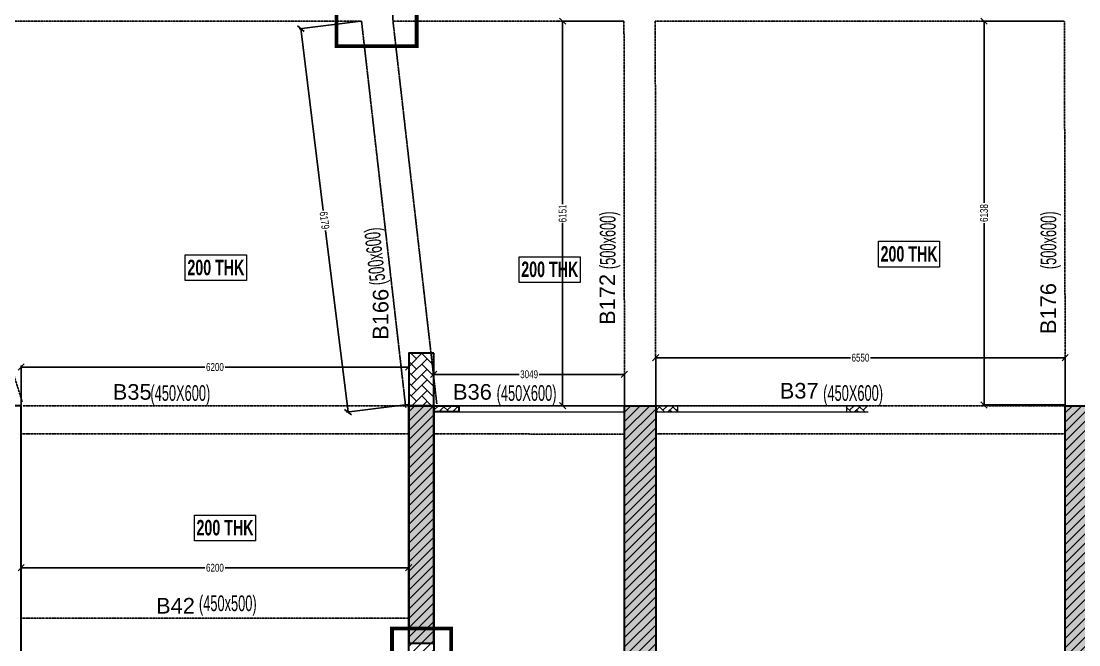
# Model space of a CAD drawing. Header units: millimetres. Extents: x 18542 to 87256, y 14692 to 73451.
# Drawn here: x 51640 to 68558, y 43586 to 53562 of the extents above; entities that cross this region are included whole.
import ezdxf
from ezdxf.enums import TextEntityAlignment as Align

# ---------------------------------------------------------------- set-up
doc = ezdxf.new("R2010")
doc.units = ezdxf.units.MM
doc.linetypes.add('HIDDEN', pattern=[0.375, 0.25, -0.125])
for name, color, linetype, lineweight in [('A-FLOR-IDEN', 11, 'Continuous', 9), ('S-BEAM-IDEN', 2, 'Continuous', 9), ('S-COLS', 5, 'Continuous', 35), ('S-WALL', 4, 'Continuous', 18)]:
    doc.layers.add(name, color=color, linetype=linetype, lineweight=lineweight)
for name, color, linetype in [('Beam Nos', 7, 'Continuous'), ('changes', 7, 'Continuous'), ('S-BEAM', 7, 'Continuous'), ('S-COL HATCH', 9, 'Continuous'), ('S-DIM', 7, 'Continuous')]:
    doc.layers.add(name, color=color, linetype=linetype)
doc.styles.add('SC-BBS1', font='SansSerif')
doc.styles.add('sobha.sed', font='swisscl.ttf')
doc.styles.add('Swis721 LtCn BT', font='swisscl.ttf', dxfattribs={"width": 0.9, "height": 233.355162})
doc.styles.add('Swis721 LtCn BT_B', font='', dxfattribs={"width": 0.9, "height": 246.918336})
doc.styles.get('Swis721 LtCn BT_B').set_extended_font_data('Swis721 LtCn BT', bold=True)
doc.dimstyles.new('S-50', dxfattribs={"dimscale": 50, "dimtxt": 2.5, "dimasz": 2, "dimexe": 0.5, "dimexo": 0.25, "dimgap": 0.25, "dimtad": 0, "dimdec": 0, "dimrnd": 0.0005, "dimzin": 0, "dimdsep": 46, "dimtxsty": 'sobha.sed', "dimblk": 'OBLIQUE', "dimcen": 0.09, "dimclrd": 8, "dimclre": 8, "dimclrt": 6, "dimadec": 0, "dimazin": 0, "dimtfac": 1, "dimtdec": 0, "dimtofl": 0, "dimtmove": 2, "dimatfit": 3, "dimfxl": 0.18, "dimtolj": 1, "dimtzin": 0, "dimlwd": -1, "dimlwe": -1, "dimarcsym": 0})
pattern_1 = [(45, (-31699446.87, 20890861.25), (-75.1300955, 75.1300955), [])]
pattern_2 = [(45, (-15037.47, -17858.63), (0, 107.76307), [228.6, -76.2]), (135, (-14983.584, -17804.75), (7e-15, 107.76307), [228.6, -76.2])]

# ---------------------------------------------------------------- blocks, each defined once
blk = doc.blocks.new('A$Cd226b1b4')
at = {"layer": 'S-COL HATCH', "transparency": 33554687}
h = blk.add_hatch(dxfattribs=at)
h.set_pattern_fill('ANSI31', color=256, scale=850)
h.set_pattern_definition(pattern_1)
h.paths.add_polyline_path([(35305, 10925), (32805, 10925), (32805, 12035), (30125, 12035), (30125, 14675), (31675, 14675), (31675, 15075), (30125, 15075), (30125, 21925), (29725, 21925), (29725, 10525), (35305, 10525)])
h = blk.add_hatch(dxfattribs=at)
h.set_pattern_fill('ANSI31', color=256, scale=850)
h.set_pattern_definition(pattern_1)
h.paths.add_polyline_path([(30125, 12035), (30125, 14675), (31675, 14675), (31675, 15075), (30125, 15075), (30125, 21925), (29725, 21925), (29725, 12035)])
h = blk.add_hatch(dxfattribs=at)
h.set_pattern_fill('ANSI31', color=256, scale=850)
h.set_pattern_definition(pattern_1)
h.paths.add_polyline_path([(33675, 13385), (33175, 13385), (33175, 21925), (33675, 21925)])
h = blk.add_hatch(dxfattribs=at)
h.set_pattern_fill('ANSI31', color=256, scale=850)
h.set_pattern_definition(pattern_1)
h.paths.add_polyline_path([(40725, 12225), (40225, 12225), (40225, 21925), (40725, 21925)])
at = {"layer": 'S-COLS', "elevation": 0}
for points in [[(23525, 10525), (23525, 21925), (23125, 21925), (23125, 15075), (21575, 15075), (21575, 14675), (23125, 14675), (23125, 12035), (20445, 12035), (20445, 10925), (17945, 10925), (17945, 13585), (17545, 13585), (17545, 10525), (23525, 10525)], [(29725, 10525), (29725, 21925), (30125, 21925), (30125, 15075), (31675, 15075), (31675, 14675), (30125, 14675), (30125, 12035), (32805, 12035), (32805, 10925), (35305, 10925), (35305, 13585), (35705, 13585), (35705, 10525), (29725, 10525)]]:
    blk.add_lwpolyline(points, dxfattribs=at)
for points in [[(33675, 13385), (33175, 13385), (33175, 21925), (33675, 21925)], [(40725, 12225), (40225, 12225), (40225, 21925), (40725, 21925)]]:
    blk.add_lwpolyline(points, close=True, dxfattribs=at)
blk = doc.blocks.new('A$Cbe320e20')
at = {"layer": 'S-COL HATCH'}
h = blk.add_hatch(dxfattribs=at)
h.set_pattern_fill('AR-HBONE', color=256, scale=30)
h.set_pattern_definition([(45, (-31802317.5, 20729084.55), (0, 169.7056275), [360, -120]), (135, (-31802232.65, 20729169.4), (1e-14, 169.7056275), [360, -120])])
h.paths.add_polyline_path([(21854, 17040), (22254, 17040), (22254, 16206), (22254, 16206), (21854, 16206)])
at = {"layer": 'S-COL HATCH', "transparency": 33554687}
h = blk.add_hatch(color=256, dxfattribs=at)
h.dxf.hatch_style = 1
h.paths.add_polyline_path([(22254, 16206), (21854, 16206), (21854, 12400), (22254, 12400)])
h = blk.add_hatch(color=256, dxfattribs=at)
h.dxf.hatch_style = 1
h.paths.add_polyline_path([(25804, 16200), (25304, 16200), (25304, 11650), (25804, 11650)])
h = blk.add_hatch(color=256, dxfattribs=at)
h.dxf.hatch_style = 1
h.paths.add_polyline_path([(32854, 16200), (32354, 16200), (32354, 6500), (32854, 6500)])
at = {"layer": 'S-WALL'}
h = blk.add_hatch(dxfattribs=at)
h.set_pattern_fill('FP_1', color=1, style=0, pattern_type=2)
h.set_pattern_definition(pattern_2)
h.paths.add_polyline_path([(22254, 16100), (22254, 16200), (22654, 16200), (22654, 16100)])
h = blk.add_hatch(dxfattribs=at)
h.set_pattern_fill('FP_1', color=1, style=0, pattern_type=2)
h.set_pattern_definition(pattern_2)
h.paths.add_polyline_path([(22254, 16100), (22254, 16200), (22654, 16200), (22654, 16100)])
h = blk.add_hatch(dxfattribs=at)
h.set_pattern_fill('FP_1', color=1, style=0, pattern_type=2)
h.set_pattern_definition(pattern_2)
h.paths.add_polyline_path([(25804, 16100), (25804, 16200), (26154, 16200), (26154, 16100)])
h = blk.add_hatch(dxfattribs=at)
h.set_pattern_fill('FP_1', color=1, style=0, pattern_type=2)
h.set_pattern_definition(pattern_2)
h.paths.add_polyline_path([(25804, 16100), (25804, 16200), (26154, 16200), (26154, 16100)])
h = blk.add_hatch(dxfattribs=at)
h.set_pattern_fill('FP_1', color=1, style=0, pattern_type=2)
h.set_pattern_definition([(45, (-18086.774, -17858.63), (0, 107.76307), [228.6, -76.2]), (135, (-18032.89, -17804.745), (7e-15, 107.76307), [228.6, -76.2])])
h.paths.add_polyline_path([(28853, 16100), (28853, 16200), (29203, 16200), (29203, 16100)])
at = {"layer": 'changes'}
blk.add_line((22254, 16206), (21854, 16206), dxfattribs=at)
at = {"layer": 'S-COLS'}
for points in [[(22254, 17040), (21854, 17040), (21854, 12400), (22254, 12400)], [(25804, 11650), (25304, 11650), (25304, 16200), (25804, 16200)]]:
    blk.add_lwpolyline(points, close=True, dxfattribs=at)
at = {"layer": 'S-COLS', "elevation": 0}
blk.add_lwpolyline([(32854, 6500), (32354, 6500), (32354, 16200), (32854, 16200)], close=True, dxfattribs=at)
at = {"layer": 'S-WALL', "lineweight": 35}
for p, q in [((22254, 16200), (22654, 16200)), ((22654, 16100), (22254, 16100)), ((22654, 16200), (22654, 16100)), ((32354, 16200), (33204, 16200))]:
    blk.add_line(p, q, dxfattribs=at)
at = {"layer": 'S-WALL', "color": 7}
for p, q in [((25304, 16200), (22654, 16200)), ((22654, 16100), (25304, 16100)), ((25304, 16200), (26154, 16200)), ((25804, 16100), (29204, 16100)), ((29204, 16200), (26154, 16200)), ((26154, 16200), (26154, 16100)), ((28854, 16200), (28854, 16100))]:
    blk.add_line(p, q, dxfattribs=at)
blk = doc.blocks.new('_OBLIQUE')
at = {"color": 0, "linetype": 'ByBlock'}
blk.add_line((-0.5, -0.5), (0.5, 0.5), dxfattribs=at)
blk = doc.blocks.new('*D276')
at = {"layer": 'Defpoints', "color": 0, "transparency": 16777216}
for p in [(57588, 54641), (57588, 53562), (71084, 53562, 0)]:
    blk.add_point(p, dxfattribs=at)
at = {"layer": 'S-DIM', "color": 8, "transparency": 16777216}
for p, q in [((57588, 53574), (57588, 54666)), ((71084, 53574), (71084, 54666)), ((57588, 54641), (64138, 54641)), ((71084, 54641), (64535, 54641))]:
    blk.add_line(p, q, dxfattribs=at)
at = {"layer": 'S-DIM', "color": 8, "transparency": 16777216, "xscale": 100, "yscale": 100, "zscale": 100, "rotation": 180}
blk.add_blockref('_OBLIQUE', (57588, 54641), dxfattribs=at)
at = {"layer": 'S-DIM', "color": 8, "transparency": 16777216, "xscale": 100, "yscale": 100, "zscale": 100}
blk.add_blockref('_OBLIQUE', (71084, 54641), dxfattribs=at)
at = {"layer": 'S-DIM', "color": 6, "transparency": 16777216, "insert": (64336, 54641), "char_height": 125, "attachment_point": 5, "style": 'sobha.sed'}
blk.add_mtext('\\A1;13496', dxfattribs=at)
blk = doc.blocks.new('*D280')
at = {"layer": 'Defpoints', "color": 0, "transparency": 16777216}
for p in [(57840, 48029), (51640, 47411), (57840, 47417)]:
    blk.add_point(p, dxfattribs=at)
at = {"layer": 'S-DIM', "color": 8, "transparency": 16777216}
for p, q in [((51640, 47424), (51640, 48054)), ((57840, 47429), (57840, 48054)), ((51640, 48029), (54579, 48029)), ((57840, 48029), (54901, 48029))]:
    blk.add_line(p, q, dxfattribs=at)
at = {"layer": 'S-DIM', "color": 8, "transparency": 16777216, "xscale": 100, "yscale": 100, "zscale": 100, "rotation": 180}
blk.add_blockref('_OBLIQUE', (51640, 48029), dxfattribs=at)
at = {"layer": 'S-DIM', "color": 8, "transparency": 16777216, "xscale": 100, "yscale": 100, "zscale": 100}
blk.add_blockref('_OBLIQUE', (57840, 48029), dxfattribs=at)
at = {"layer": 'S-DIM', "color": 6, "transparency": 16777216, "insert": (54740, 48029), "char_height": 125, "attachment_point": 5, "style": 'sobha.sed'}
blk.add_mtext('\\A1;6200', dxfattribs=at)
blk = doc.blocks.new('*D281')
at = {"layer": 'Defpoints', "color": 0, "transparency": 16777216}
for p in [(61290, 47913), (58240, 47417), (61290, 47411)]:
    blk.add_point(p, dxfattribs=at)
at = {"layer": 'S-DIM', "color": 8, "transparency": 16777216}
for p, q in [((58240, 47429), (58240, 47938)), ((58240, 47913), (59604, 47913)), ((61290, 47913), (59926, 47913)), ((61290, 47423), (61290, 47938))]:
    blk.add_line(p, q, dxfattribs=at)
at = {"layer": 'S-DIM', "color": 8, "transparency": 16777216, "xscale": 100, "yscale": 100, "zscale": 100, "rotation": 180}
blk.add_blockref('_OBLIQUE', (58240, 47913), dxfattribs=at)
at = {"layer": 'S-DIM', "color": 8, "transparency": 16777216, "xscale": 100, "yscale": 100, "zscale": 100}
blk.add_blockref('_OBLIQUE', (61290, 47913), dxfattribs=at)
at = {"layer": 'S-DIM', "color": 6, "transparency": 16777216, "insert": (59765, 47913), "char_height": 125, "attachment_point": 5, "style": 'sobha.sed'}
blk.add_mtext('\\A1;3049', dxfattribs=at)
blk = doc.blocks.new('*D282')
at = {"layer": 'Defpoints', "color": 0, "transparency": 16777216}
for p in [(68340, 48179), (61790, 47412), (68340, 47412, 0)]:
    blk.add_point(p, dxfattribs=at)
at = {"layer": 'S-DIM', "color": 8, "transparency": 16777216}
for p, q in [((61790, 47424), (61790, 48204)), ((61790, 48179), (64904, 48179)), ((68340, 48179), (65226, 48179)), ((68340, 47424), (68340, 48204))]:
    blk.add_line(p, q, dxfattribs=at)
at = {"layer": 'S-DIM', "color": 8, "transparency": 16777216, "xscale": 100, "yscale": 100, "zscale": 100, "rotation": 180}
blk.add_blockref('_OBLIQUE', (61790, 48179), dxfattribs=at)
at = {"layer": 'S-DIM', "color": 8, "transparency": 16777216, "xscale": 100, "yscale": 100, "zscale": 100}
blk.add_blockref('_OBLIQUE', (68340, 48179), dxfattribs=at)
at = {"layer": 'S-DIM', "color": 6, "transparency": 16777216, "insert": (65065, 48179), "char_height": 125, "attachment_point": 5, "style": 'sobha.sed'}
blk.add_mtext('\\A1;6550', dxfattribs=at)
blk = doc.blocks.new('*D360')
at = {"layer": 'Defpoints', "color": 0, "transparency": 16777216}
for p in [(57840, 44819), (51640, 44012), (57840, 44012)]:
    blk.add_point(p, dxfattribs=at)
at = {"layer": 'S-DIM', "color": 8, "transparency": 16777216}
for p, q in [((51640, 44024), (51640, 44844)), ((57840, 44024), (57840, 44844)), ((51640, 44819), (54579, 44819)), ((57840, 44819), (54901, 44819))]:
    blk.add_line(p, q, dxfattribs=at)
at = {"layer": 'S-DIM', "color": 8, "transparency": 16777216, "xscale": 100, "yscale": 100, "zscale": 100, "rotation": 180}
blk.add_blockref('_OBLIQUE', (51640, 44819), dxfattribs=at)
at = {"layer": 'S-DIM', "color": 8, "transparency": 16777216, "xscale": 100, "yscale": 100, "zscale": 100}
blk.add_blockref('_OBLIQUE', (57840, 44819), dxfattribs=at)
at = {"layer": 'S-DIM', "color": 6, "transparency": 16777216, "insert": (54740, 44819), "char_height": 125, "attachment_point": 5, "style": 'sobha.sed'}
blk.add_mtext('\\A1;6200', dxfattribs=at)
blk = doc.blocks.new('*D396')
at = {"layer": 'Defpoints', "color": 0, "transparency": 16777216}
for p in [(57085, 53562), (57840, 47429), (56870, 47309)]:
    blk.add_point(p, dxfattribs=at)
at = {"layer": 'S-DIM', "color": 8, "transparency": 16777216}
for p, q in [((57072, 53560), (56089, 53439)), ((56114, 53442), (56472, 50536)), ((56870, 47309), (56511, 50216)), ((57828, 47428), (56845, 47306))]:
    blk.add_line(p, q, dxfattribs=at)
at = {"layer": 'S-DIM', "color": 8, "transparency": 16777216, "xscale": 100, "yscale": 100, "zscale": 100}
for p, rotation in [((56114, 53442), 97.02463618847577), ((56870, 47309), 277.0246361884758)]:
    blk.add_blockref('_OBLIQUE', p, dxfattribs=dict(at, rotation=rotation))
at = {"layer": 'S-DIM', "color": 6, "transparency": 16777216, "insert": (56492, 50376), "char_height": 125, "attachment_point": 5, "rotation": 277.0246, "style": 'sobha.sed'}
blk.add_mtext('\\A1;6179', dxfattribs=at)
blk = doc.blocks.new('*D404')
at = {"layer": 'Defpoints', "color": 0, "transparency": 16777216}
for p in [(60301, 53562), (61283, 53562), (61290, 47411)]:
    blk.add_point(p, dxfattribs=at)
at = {"layer": 'S-DIM', "color": 8, "transparency": 16777216}
for p, q in [((61270, 53562), (60276, 53562)), ((60301, 53562), (60301, 50636)), ((60301, 47411), (60301, 50336)), ((61277, 47411), (60276, 47411))]:
    blk.add_line(p, q, dxfattribs=at)
at = {"layer": 'S-DIM', "color": 8, "transparency": 16777216, "xscale": 100, "yscale": 100, "zscale": 100}
for p, rotation in [((60301, 53562), 90), ((60301, 47411), 270)]:
    blk.add_blockref('_OBLIQUE', p, dxfattribs=dict(at, rotation=rotation))
at = {"layer": 'S-DIM', "color": 6, "transparency": 16777216, "insert": (60301, 50486), "char_height": 125, "attachment_point": 5, "rotation": 90, "style": 'sobha.sed'}
blk.add_mtext('\\A1;6151', dxfattribs=at)
blk = doc.blocks.new('*D405')
at = {"layer": 'Defpoints', "color": 0, "transparency": 16777216}
for p in [(67042, 53562), (68328, 53562), (68340, 47424)]:
    blk.add_point(p, dxfattribs=at)
at = {"layer": 'S-DIM', "color": 8, "transparency": 16777216}
for p, q in [((68315, 53562), (67017, 53562)), ((67042, 53562), (67042, 50654)), ((67042, 47424), (67042, 50332)), ((68328, 47424), (67017, 47424))]:
    blk.add_line(p, q, dxfattribs=at)
at = {"layer": 'S-DIM', "color": 8, "transparency": 16777216, "xscale": 100, "yscale": 100, "zscale": 100}
for p, rotation in [((67042, 53562), 90), ((67042, 47424), 270)]:
    blk.add_blockref('_OBLIQUE', p, dxfattribs=dict(at, rotation=rotation))
at = {"layer": 'S-DIM', "color": 6, "transparency": 16777216, "insert": (67042, 50493), "char_height": 125, "attachment_point": 5, "rotation": 90, "style": 'sobha.sed'}
blk.add_mtext('\\A1;6138', dxfattribs=at)

msp = doc.modelspace()

# ---------------------------------------------------------------- linework, layer by layer
at = {"color": 2, "const_width": 60}
for points in [[(56684.9, 58134.9), (57967, 58134.9), (57967, 53161.4), (56684.9, 53161.4)], [(57571.9, 43846.1), (58517.7, 43846.1), (58517.7, 40670.1), (57571.9, 40670.1)]]:
    msp.add_lwpolyline(points, close=True, dxfattribs=at)
at = {"layer": 'A-FLOR-IDEN', "color": 8, "flags": 128}
for points in [[(66331.3, 50040.9), (66331.3, 49629.1), (65353.8, 49629.1), (65353.8, 50040.9)], [(66331.3, 50040.9), (66331.3, 49629.1), (65353.8, 49629.1), (65353.8, 50040.9)], [(55243.8, 49823.9), (55243.8, 49412.1), (54266.3, 49412.1), (54266.3, 49823.9)], [(55243.8, 49823.9), (55243.8, 49412.1), (54266.3, 49412.1), (54266.3, 49823.9)], [(60584.3, 49794.4), (60584.3, 49382.6), (59606.8, 49382.6), (59606.8, 49794.4)], [(60584.3, 49794.4), (60584.3, 49382.6), (59606.8, 49382.6), (59606.8, 49794.4)], [(55389.5, 45662.2), (55389.5, 45250.3), (54412, 45250.3), (54412, 45662.2)]]:
    msp.add_lwpolyline(points, close=True, dxfattribs=at)
at = {"layer": 'S-BEAM', "linetype": 'HIDDEN'}
for p, q in [((57084.7, 53561.6), (49772.1, 53561.6)), ((49772.1, 53561.6, 0), (51655.3, 47478.1)), ((57792, 47383.1), (57084.7, 53561.6, 0)), ((58288.7, 47440), (57587.8, 53562.7, 0)), ((61282.7, 53561.6), (57588, 53561.6)), ((61290.4, 47411.5), (61282.7, 53561.6)), ((61782.9, 53561.6), (68328, 53561.6)), ((61790.4, 47411.5), (61782.9, 53561.6)), ((68340.4, 47411.6, 0), (68328, 53561.6, 0)), ((57840.4, 47411.6), (51667.6, 47411.5)), ((61290.3, 47411.6), (58240.4, 47411.5)), ((61790.4, 47411.6), (68340.4, 47411.6, 0)), ((57840.4, 46961.6, 0), (51640.4, 46961.5)), ((61291.2, 46955.7), (58241.2, 46961.6)), ((68341.2, 46960.8, 0), (61791.2, 46960.8)), ((57840.4, 44011.5), (51640.4, 44011.5))]:
    msp.add_line(p, q, dxfattribs=at)
at = {"layer": 'S-BEAM', "ltscale": 250000, "elevation": 0}
for points in [[(86140.8, 49574.9, -0.1044195), (54023.7, 63039.9, 0.059137), (45900.6, 68362.7, 0.059137)], [(86075, 49231.1, -0.1044683), (53811.2, 62761.4, 0.0581656), (45900.6, 67971.3, 0.0581656)]]:
    msp.add_lwpolyline(points, format="xyb", dxfattribs=at)

# ---------------------------------------------------------------- block references
at = {"layer": 'changes'}
msp.add_blockref('A$Cd226b1b4', (28115.4, 25486.3), dxfattribs=at)
at = {"layer": 'S-COLS'}
msp.add_blockref('A$Cbe320e20', (35986, 31210.8), dxfattribs=at)

# ---------------------------------------------------------------- texts
at = {"layer": 'A-FLOR-IDEN', "color": 1, "char_height": 246.92, "width": 1155, "attachment_point": 2, "line_spacing_factor": 0.964267, "style": 'Swis721 LtCn BT_B'}
for insert in [(65842.6, 49962.8), (65842.6, 49962.8), (54755.1, 49745.8), (54755.1, 49745.8), (60095.6, 49716.3), (60095.6, 49716.3), (54900.8, 45584.1)]:
    msp.add_mtext('200 THK', dxfattribs=dict(at, insert=insert))
at = {"layer": 'Beam Nos', "color": 3, "style": 'SC-BBS1'}
for s, p in [('B172', (61216.2, 49111.1)), ('B166', (57589.7, 48872.8, 0)), ('B176', (68269.2, 48965.1, 0))]:
    msp.add_text(s, height=250, rotation=90, dxfattribs=at).set_placement(p, align=Align.BOTTOM_CENTER)
for s, p in [('B35', (53416.5, 47431.6)), ('B36', (58858.5, 47432.1)), ('B37', (64085, 47450.6)), ('B42', (54109, 44011.5))]:
    msp.add_text(s, height=250, dxfattribs=at).set_placement(p, align=Align.BOTTOM_CENTER)
at = {"layer": 'S-BEAM-IDEN', "color": 3, "style": 'Swis721 LtCn BT', "width": 0.8}
for rotation, p in [(90, (61147.6, 49595.6)), (90, (68197.6, 49595.6, 0)), (96.26123, (57472.8, 49352.5, 0))]:
    msp.add_text('(500x600)', height=250, rotation=rotation, dxfattribs=at).set_placement(p)
for s, p in [('(450X600) ', (53707.9, 47489.1, 0)), ('(450X600) ', (59245.8, 47489.1, 0)), ('(450X600) ', (64468.8, 47489.1, 0)), ('(450x500)', (54484.2, 44126.5))]:
    msp.add_text(s, height=250, dxfattribs=at).set_placement(p)

# ---------------------------------------------------------------- dimensions: what is measured, and where the dimension line sits
at = {"layer": 'S-DIM', "color": 1}
for base, p1, p2, picture, middle in [((57588, 54640.9), (71084.2, 53561.6, 0), (57588, 53561.6), '*D276', (64336.1, 54640.9)), ((68340.4, 48178.9), (61790.4, 47411.6), (68340.4, 47411.6, 0), '*D282', (65065.4, 48178.9)), ((57840.4, 48028.8), (51640.4, 47411.5), (57840.4, 47416.6), '*D280', (54740.4, 48028.8)), ((61289.7, 47912.9), (58240.4, 47416.6), (61289.7, 47410.8), '*D281', (59765, 47912.9)), ((57840.4, 44818.8), (51640.4, 44011.5), (57840.4, 44011.5), '*D360', (54740.4, 44818.8))]:
    dim = msp.add_linear_dim(base=base, p1=p1, p2=p2, dimstyle='S-50', dxfattribs=at)
    dim.commit()
    dim.dimension.update_dxf_attribs({"geometry": picture, "text_midpoint": middle})
dim = msp.add_aligned_dim(p1=(57084.7, 53561.6), p2=(57840.4, 47429.1), distance=-978.2, dimstyle='S-50', dxfattribs=at)
dim.commit()
dim.dimension.update_dxf_attribs({"geometry": '*D396', "text_midpoint": (56491.7, 50375.7)})
for base, p1, p2, picture, middle in [((60301, 53561.6), (61289.7, 47410.8), (61282.7, 53561.6), '*D404', (60301, 50486.2)), ((67042.1716576, 53561.5536829), (68340.3674608, 47424.0536848), (68327.9873115, 53561.5536829), '*D405', (67042.1716576, 50492.8036838))]:
    dim = msp.add_linear_dim(base=base, p1=p1, p2=p2, angle=90, dimstyle='S-50', dxfattribs=at)
    dim.commit()
    dim.dimension.update_dxf_attribs({"geometry": picture, "text_midpoint": middle})

doc.saveas('drawing.dxf')
